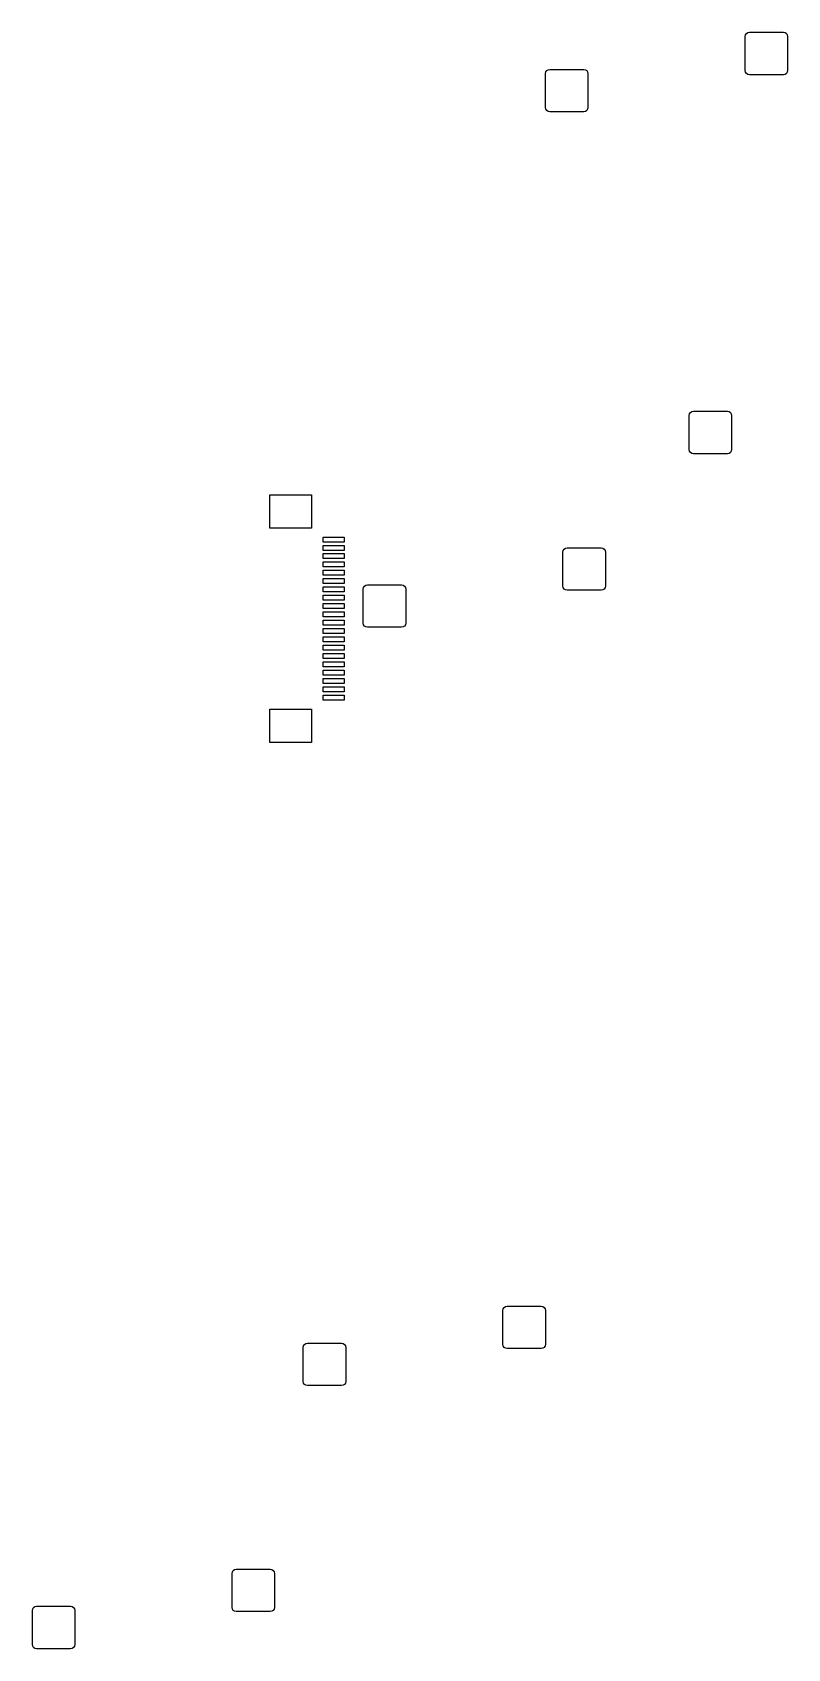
# Model space of a CAD drawing. Extents: x 51 to 257, y -138 to -37.
# Drawn here: x 50.9 to 96.2, y -138.4 to -41.3 of the extents above; entities that cross this region are included whole.
import ezdxf

# ---------------------------------------------------------------- set-up
doc = ezdxf.new("R2010")
doc.units = 0
doc.layers.add('BLACK', color=7, linetype='CONTINUOUS')

msp = doc.modelspace()

# ---------------------------------------------------------------- linework, layer by layer
at = {"layer": 'BLACK', "linetype": 'CONTINUOUS'}
for p, q in [((93.650863, -41.523239), (93.670274, -41.425655)), ((93.650863, -43.563239), (93.650863, -41.523239)), ((93.670274, -41.425655), (93.725551, -41.342927)), ((93.725551, -41.342927), (93.808279, -41.28765)), ((93.808279, -41.28765), (93.905863, -41.268239)), ((93.905863, -41.268239), (95.945863, -41.268239)), ((95.945863, -41.268239), (96.043447, -41.28765)), ((96.043447, -41.28765), (96.126175, -41.342927)), ((96.126175, -41.342927), (96.181452, -41.425655)), ((96.181452, -41.425655), (96.200863, -41.523239)), ((96.200863, -41.523239), (96.200863, -43.563239)), ((81.663557, -43.748754), (81.682968, -43.65117)), ((81.682968, -43.65117), (81.738245, -43.568442)), ((81.738245, -43.568442), (81.820973, -43.513165)), ((81.820973, -43.513165), (81.918557, -43.493754)), ((81.918557, -43.493754), (83.958557, -43.493754)), ((83.958557, -43.493754), (84.056141, -43.513165)), ((84.056141, -43.513165), (84.138869, -43.568442)), ((84.138869, -43.568442), (84.194146, -43.65117)), ((84.194146, -43.65117), (84.213557, -43.748754)), ((93.670274, -43.660823), (93.650863, -43.563239)), ((93.725551, -43.743551), (93.670274, -43.660823)), ((96.181452, -43.660823), (96.126175, -43.743551)), ((96.200863, -43.563239), (96.181452, -43.660823)), ((81.663557, -45.788754), (81.663557, -43.748754)), ((84.213557, -43.748754), (84.213557, -45.788754)), ((93.808279, -43.798828), (93.725551, -43.743551)), ((93.905863, -43.818239), (93.808279, -43.798828)), ((95.945863, -43.818239), (93.905863, -43.818239)), ((96.043447, -43.798828), (95.945863, -43.818239)), ((96.126175, -43.743551), (96.043447, -43.798828)), ((81.682968, -45.886338), (81.663557, -45.788754)), ((81.738245, -45.969066), (81.682968, -45.886338)), ((81.820973, -46.024343), (81.738245, -45.969066)), ((81.918557, -46.043754), (81.820973, -46.024343)), ((83.958557, -46.043754), (81.918557, -46.043754)), ((84.056141, -46.024343), (83.958557, -46.043754)), ((84.138869, -45.969066), (84.056141, -46.024343)), ((84.194146, -45.886338), (84.138869, -45.969066)), ((84.213557, -45.788754), (84.194146, -45.886338)), ((90.363382, -64.113203), (90.44611, -64.057926)), ((90.44611, -64.057926), (90.543694, -64.038515)), ((90.543694, -64.038515), (92.583694, -64.038515)), ((92.583694, -64.038515), (92.681278, -64.057926)), ((92.681278, -64.057926), (92.764006, -64.113203)), ((90.288694, -64.293515), (90.308105, -64.195931)), ((90.288694, -66.333515), (90.288694, -64.293515)), ((90.308105, -64.195931), (90.363382, -64.113203)), ((92.764006, -64.113203), (92.819283, -64.195931)), ((92.819283, -64.195931), (92.838694, -64.293515)), ((92.838694, -64.293515), (92.838694, -66.333515)), ((90.308105, -66.431099), (90.288694, -66.333515)), ((90.363382, -66.513827), (90.308105, -66.431099)), ((90.44611, -66.569104), (90.363382, -66.513827)), ((90.543694, -66.588515), (90.44611, -66.569104)), ((92.583694, -66.588515), (90.543694, -66.588515)), ((92.681278, -66.569104), (92.583694, -66.588515)), ((92.764006, -66.513827), (92.681278, -66.569104)), ((92.819283, -66.431099), (92.764006, -66.513827)), ((92.838694, -66.333515), (92.819283, -66.431099)), ((65.122823, -71.052576), (65.122823, -69.052576)), ((65.122823, -69.052576), (67.622823, -69.052576)), ((67.622823, -69.052576), (67.622823, -71.052576)), ((67.622823, -71.052576), (65.122823, -71.052576)), ((68.322823, -71.892576), (68.322823, -71.592576)), ((68.322823, -71.592576), (69.572823, -71.592576)), ((69.572823, -71.592576), (69.572823, -71.892576)), ((69.572823, -71.892576), (68.322823, -71.892576)), ((68.322823, -72.392576), (68.322823, -72.092576)), ((68.322823, -72.092576), (69.572823, -72.092576)), ((69.572823, -72.392576), (68.322823, -72.392576)), ((68.322823, -72.892576), (68.322823, -72.592576)), ((68.322823, -72.592576), (69.572823, -72.592576)), ((69.572823, -72.092576), (69.572823, -72.392576)), ((69.572823, -72.592576), (69.572823, -72.892576)), ((82.709042, -72.496401), (82.728453, -72.398817)), ((82.709042, -74.536401), (82.709042, -72.496401)), ((82.728453, -72.398817), (82.78373, -72.316089)), ((82.78373, -72.316089), (82.866458, -72.260812)), ((82.866458, -72.260812), (82.964042, -72.241401)), ((82.964042, -72.241401), (85.004042, -72.241401)), ((85.004042, -72.241401), (85.101626, -72.260812)), ((85.101626, -72.260812), (85.184354, -72.316089)), ((85.184354, -72.316089), (85.239631, -72.398817)), ((85.239631, -72.398817), (85.259042, -72.496401)), ((85.259042, -72.496401), (85.259042, -74.536401)), ((69.572823, -72.892576), (68.322823, -72.892576)), ((68.322823, -73.392576), (68.322823, -73.092576)), ((68.322823, -73.092576), (69.572823, -73.092576)), ((69.572823, -73.392576), (68.322823, -73.392576)), ((68.322823, -73.892576), (68.322823, -73.592576)), ((68.322823, -73.592576), (69.572823, -73.592576)), ((69.572823, -73.092576), (69.572823, -73.392576)), ((69.572823, -73.592576), (69.572823, -73.892576)), ((69.572823, -73.892576), (68.322823, -73.892576)), ((68.322823, -74.392576), (68.322823, -74.092576)), ((68.322823, -74.092576), (69.572823, -74.092576)), ((69.572823, -74.392576), (68.322823, -74.392576)), ((68.322823, -74.892576), (68.322823, -74.592576)), ((68.322823, -74.592576), (69.572823, -74.592576)), ((69.572823, -74.092576), (69.572823, -74.392576)), ((69.572823, -74.592576), (69.572823, -74.892576)), ((70.721736, -74.721916), (70.741147, -74.624332)), ((70.721736, -76.761916), (70.721736, -74.721916)), ((70.741147, -74.624332), (70.796424, -74.541604)), ((70.796424, -74.541604), (70.879152, -74.486327)), ((70.879152, -74.486327), (70.976736, -74.466916)), ((70.976736, -74.466916), (73.016736, -74.466916)), ((73.016736, -74.466916), (73.11432, -74.486327)), ((73.11432, -74.486327), (73.197048, -74.541604)), ((73.197048, -74.541604), (73.252325, -74.624332)), ((73.252325, -74.624332), (73.271736, -74.721916)), ((73.271736, -74.721916), (73.271736, -76.761916)), ((82.728453, -74.633985), (82.709042, -74.536401)), ((82.78373, -74.716713), (82.728453, -74.633985)), ((82.866458, -74.77199), (82.78373, -74.716713)), ((82.964042, -74.791401), (82.866458, -74.77199)), ((85.101626, -74.77199), (85.004042, -74.791401)), ((85.184354, -74.716713), (85.101626, -74.77199)), ((85.239631, -74.633985), (85.184354, -74.716713)), ((85.259042, -74.536401), (85.239631, -74.633985)), ((69.572823, -74.892576), (68.322823, -74.892576)), ((68.322823, -75.392576), (68.322823, -75.092576)), ((68.322823, -75.092576), (69.572823, -75.092576)), ((69.572823, -75.392576), (68.322823, -75.392576)), ((68.322823, -75.892576), (68.322823, -75.592576)), ((68.322823, -75.592576), (69.572823, -75.592576)), ((69.572823, -75.092576), (69.572823, -75.392576)), ((69.572823, -75.592576), (69.572823, -75.892576)), ((85.004042, -74.791401), (82.964042, -74.791401)), ((69.572823, -75.892576), (68.322823, -75.892576)), ((68.322823, -76.392576), (68.322823, -76.092576)), ((68.322823, -76.092576), (69.572823, -76.092576)), ((69.572823, -76.392576), (68.322823, -76.392576)), ((68.322823, -76.892576), (68.322823, -76.592576)), ((68.322823, -76.592576), (69.572823, -76.592576)), ((69.572823, -76.092576), (69.572823, -76.392576)), ((69.572823, -76.592576), (69.572823, -76.892576)), ((69.572823, -76.892576), (68.322823, -76.892576)), ((68.322823, -77.392576), (68.322823, -77.092576)), ((68.322823, -77.092576), (69.572823, -77.092576)), ((69.572823, -77.392576), (68.322823, -77.392576)), ((68.322823, -77.892576), (68.322823, -77.592576)), ((68.322823, -77.592576), (69.572823, -77.592576)), ((69.572823, -77.092576), (69.572823, -77.392576)), ((69.572823, -77.592576), (69.572823, -77.892576)), ((70.741147, -76.8595), (70.721736, -76.761916)), ((70.796424, -76.942228), (70.741147, -76.8595)), ((70.879152, -76.997505), (70.796424, -76.942228)), ((70.976736, -77.016916), (70.879152, -76.997505)), ((73.016736, -77.016916), (70.976736, -77.016916)), ((73.11432, -76.997505), (73.016736, -77.016916)), ((73.197048, -76.942228), (73.11432, -76.997505)), ((73.252325, -76.8595), (73.197048, -76.942228)), ((73.271736, -76.761916), (73.252325, -76.8595)), ((69.572823, -77.892576), (68.322823, -77.892576)), ((68.322823, -78.392576), (68.322823, -78.092576)), ((68.322823, -78.092576), (69.572823, -78.092576)), ((69.572823, -78.392576), (68.322823, -78.392576)), ((68.322823, -78.892576), (68.322823, -78.592576)), ((68.322823, -78.592576), (69.572823, -78.592576)), ((69.572823, -78.092576), (69.572823, -78.392576)), ((69.572823, -78.592576), (69.572823, -78.892576)), ((69.572823, -78.892576), (68.322823, -78.892576)), ((68.322823, -79.392576), (68.322823, -79.092576)), ((68.322823, -79.092576), (69.572823, -79.092576)), ((69.572823, -79.392576), (68.322823, -79.392576)), ((68.322823, -79.892576), (68.322823, -79.592576)), ((68.322823, -79.592576), (69.572823, -79.592576)), ((69.572823, -79.092576), (69.572823, -79.392576)), ((69.572823, -79.592576), (69.572823, -79.892576)), ((69.572823, -79.892576), (68.322823, -79.892576)), ((68.322823, -80.392576), (68.322823, -80.092576)), ((68.322823, -80.092576), (69.572823, -80.092576)), ((69.572823, -80.392576), (68.322823, -80.392576)), ((68.322823, -80.892576), (68.322823, -80.592576)), ((68.322823, -80.592576), (69.572823, -80.592576)), ((69.572823, -80.092576), (69.572823, -80.392576)), ((69.572823, -80.592576), (69.572823, -80.892576)), ((69.572823, -80.892576), (68.322823, -80.892576)), ((68.322823, -81.392576), (68.322823, -81.092576)), ((68.322823, -81.092576), (69.572823, -81.092576)), ((69.572823, -81.392576), (68.322823, -81.392576)), ((69.572823, -81.092576), (69.572823, -81.392576)), ((65.122823, -83.932576), (65.122823, -81.932576)), ((65.122823, -81.932576), (67.622823, -81.932576)), ((67.622823, -81.932576), (67.622823, -83.932576)), ((67.622823, -83.932576), (65.122823, -83.932576)), ((79.11, -118.06), (79.129411, -117.962416)), ((79.11, -120.1), (79.11, -118.06)), ((79.129411, -117.962416), (79.184688, -117.879688)), ((79.184688, -117.879688), (79.267416, -117.824411)), ((79.267416, -117.824411), (79.365, -117.805)), ((79.365, -117.805), (81.405, -117.805)), ((81.405, -117.805), (81.502584, -117.824411)), ((81.502584, -117.824411), (81.585312, -117.879688)), ((81.585312, -117.879688), (81.640589, -117.962416)), ((81.640589, -117.962416), (81.66, -118.06)), ((81.66, -118.06), (81.66, -120.1)), ((67.122694, -120.285515), (67.142105, -120.187931)), ((67.122694, -122.325515), (67.122694, -120.285515)), ((67.142105, -120.187931), (67.197382, -120.105203)), ((67.197382, -120.105203), (67.28011, -120.049926)), ((67.28011, -120.049926), (67.377694, -120.030515)), ((67.377694, -120.030515), (69.417694, -120.030515)), ((69.417694, -120.030515), (69.515278, -120.049926)), ((69.515278, -120.049926), (69.598006, -120.105203)), ((69.598006, -120.105203), (69.653283, -120.187931)), ((69.653283, -120.187931), (69.672694, -120.285515)), ((69.672694, -120.285515), (69.672694, -122.325515)), ((79.129411, -120.197584), (79.11, -120.1)), ((79.184688, -120.280312), (79.129411, -120.197584)), ((79.267416, -120.335589), (79.184688, -120.280312)), ((79.365, -120.355), (79.267416, -120.335589)), ((81.405, -120.355), (79.365, -120.355)), ((81.502584, -120.335589), (81.405, -120.355)), ((81.585312, -120.280312), (81.502584, -120.335589)), ((81.640589, -120.197584), (81.585312, -120.280312)), ((81.66, -120.1), (81.640589, -120.197584)), ((67.142105, -122.423099), (67.122694, -122.325515)), ((69.672694, -122.325515), (69.653283, -122.423099)), ((67.197382, -122.505827), (67.142105, -122.423099)), ((67.28011, -122.561104), (67.197382, -122.505827)), ((67.377694, -122.580515), (67.28011, -122.561104)), ((69.417694, -122.580515), (67.377694, -122.580515)), ((69.515278, -122.561104), (69.417694, -122.580515)), ((69.598006, -122.505827), (69.515278, -122.561104)), ((69.653283, -122.423099), (69.598006, -122.505827)), ((62.843802, -133.865184), (62.863213, -133.7676)), ((62.843802, -135.905184), (62.843802, -133.865184)), ((62.863213, -133.7676), (62.91849, -133.684872)), ((62.91849, -133.684872), (63.001218, -133.629595)), ((63.001218, -133.629595), (63.098802, -133.610184)), ((63.098802, -133.610184), (65.138802, -133.610184)), ((65.138802, -133.610184), (65.236386, -133.629595)), ((65.236386, -133.629595), (65.319114, -133.684872)), ((65.319114, -133.684872), (65.374391, -133.7676)), ((65.374391, -133.7676), (65.393802, -133.865184)), ((65.393802, -133.865184), (65.393802, -135.905184)), ((50.875907, -135.993115), (50.931184, -135.910387)), ((50.931184, -135.910387), (51.013912, -135.85511)), ((51.013912, -135.85511), (51.111496, -135.835699)), ((51.111496, -135.835699), (53.151496, -135.835699)), ((53.151496, -135.835699), (53.24908, -135.85511)), ((53.24908, -135.85511), (53.331808, -135.910387)), ((53.331808, -135.910387), (53.387085, -135.993115)), ((62.863213, -136.002768), (62.843802, -135.905184)), ((65.393802, -135.905184), (65.374391, -136.002768)), ((50.856496, -136.090699), (50.875907, -135.993115)), ((50.856496, -138.130699), (50.856496, -136.090699)), ((53.387085, -135.993115), (53.406496, -136.090699)), ((53.406496, -136.090699), (53.406496, -138.130699)), ((62.91849, -136.085496), (62.863213, -136.002768)), ((63.001218, -136.140773), (62.91849, -136.085496)), ((63.098802, -136.160184), (63.001218, -136.140773)), ((65.138802, -136.160184), (63.098802, -136.160184)), ((65.236386, -136.140773), (65.138802, -136.160184)), ((65.319114, -136.085496), (65.236386, -136.140773)), ((65.374391, -136.002768), (65.319114, -136.085496)), ((50.875907, -138.228283), (50.856496, -138.130699)), ((50.931184, -138.311011), (50.875907, -138.228283)), ((51.013912, -138.366288), (50.931184, -138.311011)), ((51.111496, -138.385699), (51.013912, -138.366288)), ((53.151496, -138.385699), (51.111496, -138.385699)), ((53.24908, -138.366288), (53.151496, -138.385699)), ((53.331808, -138.311011), (53.24908, -138.366288)), ((53.387085, -138.228283), (53.331808, -138.311011)), ((53.406496, -138.130699), (53.387085, -138.228283))]:
    msp.add_line(p, q, dxfattribs=at)

doc.saveas('drawing.dxf')
